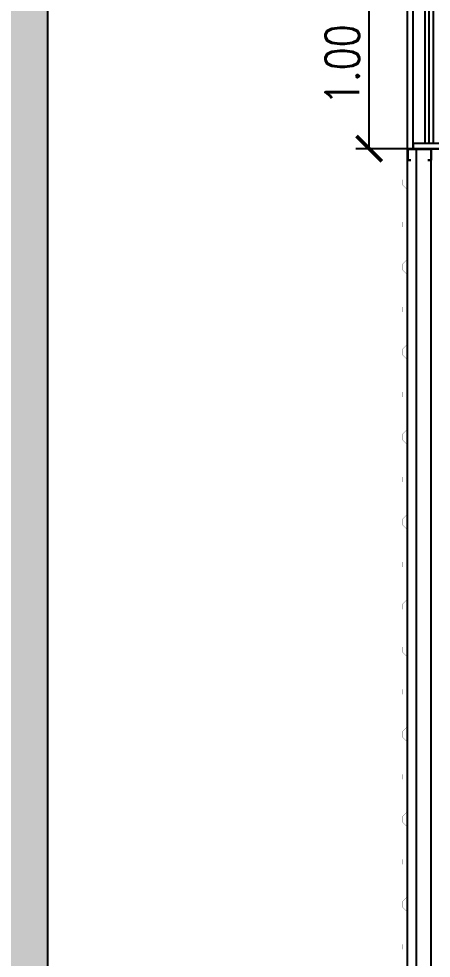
# Model space of a CAD drawing. Header units: millimetres. Extents: x -129 to 3172, y -143 to 919.
# Drawn here: x -55.7 to -53.25, y 5.31 to 10.9 of the extents above; entities that cross this region are included whole.
import ezdxf

# ---------------------------------------------------------------- set-up
doc = ezdxf.new("R2010")
doc.units = ezdxf.units.MM
doc.header["$LTSCALE"] = 0.1
doc.linetypes.add('HIDDEN', pattern=[9.525, 6.35, -3.175])
for name, color, linetype in [('A-CHAPA TRAPEZOIDAL', 3, 'Continuous'), ('A-CORDONES', 2, 'Continuous'), ('A-GRANZA', 8, 'Continuous'), ('C-ALUMINIO', 140, 'Continuous'), ('MET-COLUMNA METALICA', 3, 'Continuous'), ('MET-CORREAS DE CV', 1, 'Continuous'), ('MET-LANA VIDRIO', 8, 'Continuous'), ('zA-COTAS', 1, 'Continuous')]:
    doc.layers.add(name, color=color, linetype=linetype)
doc.styles.add('ROMANS', font='ROMANS.SHX', dxfattribs={"width": 0.8, "height": 0.2})
doc.linetypes.add('REFERENCIAL CORTE TRANSVERSAL WM$0$BATTING', pattern='A,0.00254,-2.54,[134,ltypeshp.shx,S=2.54,R=0,X=-2.54,Y=0],-5.08,[134,ltypeshp.shx,S=2.54,R=180,X=2.54,Y=0],-2.54', length=10.16254)
doc.dimstyles.new('COTA 1-125', dxfattribs={"dimtxt": 0.2, "dimasz": 0.15, "dimexe": 0.08, "dimexo": 0.08, "dimgap": 0.06, "dimtad": 1, "dimzin": 0, "dimdsep": 46, "dimtxsty": 'ROMANS', "dimblk": 'ARCHTICK', "dimcen": 0, "dimclrd": 256, "dimclre": 8, "dimclrt": 3, "dimadec": 0, "dimazin": 0, "dimtfac": 1, "dimtofl": 0, "dimtmove": 0, "dimatfit": 3, "dimldrblk": 'ARCHTICK', "dimfxl": 1, "dimtolj": 1, "dimtzin": 0, "dimlwd": -1, "dimlwe": -1, "dimarcsym": 0})

# ---------------------------------------------------------------- blocks, each defined once
blk = doc.blocks.new('carp alum 060 1')
at = {"layer": 'C-ALUMINIO'}
for points in [[(0, 0), (-0.19, 0), (-0.19, -1), (0, -1)], [(-0.19, 0), (0, 0), (0, -0.03), (-0.19, -0.03)]]:
    blk.add_lwpolyline(points, close=True, dxfattribs=at)
for points in [[(-0.19, -0.03), (-0.19, 0)], [(-0.12, -0.03), (-0.12, -0.97)], [(-0.095, -0.03), (-0.095, -0.97)], [(-0.07, -0.03), (-0.07, -0.97)]]:
    blk.add_lwpolyline(points, dxfattribs=at)
at = {"layer": 'C-ALUMINIO', "elevation": 0.0129}
blk.add_lwpolyline([(-0.19, -0.97), (0, -0.97), (0, -1), (-0.19, -1)], close=True, dxfattribs=at)
blk = doc.blocks.new('_ARCHTICK')
at = {"color": 0, "linetype": 'ByBlock', "const_width": 0.15}
blk.add_lwpolyline([(-0.5, -0.5), (0.5, 0.5)], dxfattribs=at)
blk = doc.blocks.new('*D539')
at = {"layer": 'Defpoints', "color": 0, "transparency": 16777216}
for p in [(-53.6168, 11.127), (-53.165, 11.127), (-53.165, 10.127)]:
    blk.add_point(p, dxfattribs=at)
at = {"layer": 'zA-COTAS', "color": 8, "linetype": 'HIDDEN', "transparency": 16777216}
for p, q in [((-53.245, 11.127), (-53.6968, 11.127)), ((-53.245, 10.127), (-53.6968, 10.127))]:
    blk.add_line(p, q, dxfattribs=at)
at = {"layer": 'zA-COTAS', "transparency": 16777216}
blk.add_line((-53.6168, 10.127), (-53.6168, 11.127), dxfattribs=at)
at = {"layer": 'zA-COTAS', "transparency": 16777216, "xscale": 0.15, "yscale": 0.15, "zscale": 0.15}
for p, rotation in [((-53.6168, 11.127), 90), ((-53.6168, 10.127), 270)]:
    blk.add_blockref('_ARCHTICK', p, dxfattribs=dict(at, rotation=rotation))
at = {"layer": 'zA-COTAS', "color": 3, "transparency": 16777216, "insert": (-53.7768, 10.627), "char_height": 0.2, "attachment_point": 5, "rotation": 90, "style": 'ROMANS'}
blk.add_mtext('\\A1;1.00', dxfattribs=at)

msp = doc.modelspace()

# ---------------------------------------------------------------- hatches: boundary and pattern name
at = {"layer": 'A-GRANZA'}
h = msp.add_hatch(dxfattribs=at)
h.set_pattern_fill('AR-CONC', color=256, scale=0.005)
h.paths.add_polyline_path([(-53.3284, 35.8599), (-53.3284, 32.3713), (-57.0987, 32.3713), (-57.0987, 17.3824), (-55.5284, 17.3824), (-55.5284, -2.5346), (-39.9626, -2.5346), (-39.9625, -5.8465), (-58.1316, -5.8465), (-58.1316, 35.8599)])

# ---------------------------------------------------------------- linework, layer by layer
at = {"layer": 'A-CHAPA TRAPEZOIDAL'}
for points in [[(-53.3922, 8.7085, 0.0006, 0.0006, 0), (-53.3922, 8.7385, 0.0006, 0.0006, 0), (-53.3962, 8.7425, 0.0006, 0.0006, 0), (-53.3962, 8.7731, 0.0006, 0.0006, 0), (-53.3922, 8.7771, 0.0006, 0.0006, 0), (-53.3922, 8.8071, 0.0006, 0.0006, 0), (-53.3962, 8.8111, 0.0006, 0.0006, 0), (-53.3962, 8.8411, 0.0006, 0.0006, 0), (-53.3922, 8.8451, 0.0006, 0.0006, 0), (-53.3922, 8.8751, 0.0006, 0.0006, 0), (-53.4205, 8.9033, 0.0006, 0.0006, 0), (-53.4205, 8.9333, 0.0006, 0.0006, 0), (-53.3922, 8.9616, 0.0006, 0.0006, 0), (-53.3922, 8.9916, 0.0006, 0.0006, 0), (-53.3962, 8.9956, 0.0006, 0.0006, 0), (-53.3962, 9.0256, 0.0006, 0.0006, 0), (-53.3922, 9.0296, 0.0006, 0.0006, 0), (-53.3922, 9.0596, 0.0006, 0.0006, 0), (-53.3962, 9.0636, 0.0006, 0.0006, 0), (-53.3962, 9.0936, 0.0006, 0.0006, 0), (-53.3922, 9.0976, 0.0006, 0.0006, 0), (-53.3922, 9.1276, 0.0006, 0.0006, 0), (-53.4205, 9.1559, 0.0006, 0.0006, 0), (-53.4205, 9.1859, 0.0006, 0.0006, 0), (-53.3922, 9.2142, 0.0006, 0.0006, 0), (-53.3922, 9.2442, 0.0006, 0.0006, 0), (-53.3962, 9.2482, 0.0006, 0.0006, 0), (-53.3962, 9.2782, 0.0006, 0.0006, 0), (-53.3922, 9.2822, 0.0006, 0.0006, 0), (-53.3922, 9.3122, 0.0006, 0.0006, 0), (-53.3962, 9.3162, 0.0006, 0.0006, 0), (-53.3962, 9.3462, 0.0006, 0.0006, 0), (-53.3922, 9.3502, 0.0006, 0.0006, 0), (-53.3922, 9.3802, 0.0006, 0.0006, 0), (-53.4205, 9.4085, 0.0006, 0.0006, 0), (-53.4205, 9.4385, 0.0006, 0.0006, 0), (-53.3922, 9.4668, 0.0006, 0.0006, 0), (-53.3922, 9.4968, 0.0006, 0.0006, 0), (-53.3962, 9.5008, 0.0006, 0.0006, 0), (-53.3962, 9.5308, 0.0006, 0.0006, 0), (-53.3922, 9.5348, 0.0006, 0.0006, 0), (-53.3922, 9.5648, 0.0006, 0.0006, 0), (-53.3962, 9.5688, 0.0006, 0.0006, 0), (-53.3962, 9.5988, 0.0006, 0.0006, 0), (-53.3922, 9.6028, 0.0006, 0.0006, 0), (-53.3922, 9.6328, 0.0006, 0.0006, 0), (-53.4205, 9.661, 0.0006, 0.0006, 0), (-53.4205, 9.691, 0.0006, 0.0006, 0), (-53.3922, 9.7193, 0.0006, 0.0006, 0), (-53.3922, 9.7493, 0.0006, 0.0006, 0), (-53.3962, 9.7533, 0.0006, 0.0006, 0), (-53.3962, 9.7833, 0.0006, 0.0006, 0), (-53.3922, 9.7873, 0.0006, 0.0006, 0), (-53.3922, 9.8173, 0.0006, 0.0006, 0), (-53.3962, 9.8213, 0.0006, 0.0006, 0), (-53.3962, 9.8513, 0.0006, 0.0006, 0), (-53.3922, 9.8553, 0.0006, 0.0006, 0), (-53.3922, 9.8853, 0.0006, 0.0006, 0), (-53.4205, 9.9136, 0.0006, 0.0006, 0), (-53.4205, 9.9436, 0.0006, 0.0006, 0), (-53.3922, 9.9719, 0.0006, 0.0006, 0), (-53.3922, 10.0019, 0.0006, 0.0006, 0), (-53.3962, 10.0059, 0.0006, 0.0006, 0), (-53.3962, 10.0359, 0.0006, 0.0006, 0), (-53.3922, 10.0399, 0.0006, 0.0006, 0), (-53.3922, 10.0699, 0.0006, 0.0006, 0), (-53.3962, 10.0739, 0.0006, 0.0006, 0), (-53.3962, 10.1039, 0.0006, 0.0006, 0), (-53.3922, 10.1079, 0.0006, 0.0006, 0), (-53.3922, 10.1346, 0.0006, 0.0006, 0)], [(-53.3922, 7.1925, 0.0006, 0.0006, 0), (-53.3922, 7.2225, 0.0006, 0.0006, 0), (-53.3962, 7.2265, 0.0006, 0.0006, 0), (-53.3962, 7.2571, 0.0006, 0.0006, 0), (-53.3922, 7.2611, 0.0006, 0.0006, 0), (-53.3922, 7.2911, 0.0006, 0.0006, 0), (-53.3962, 7.2951, 0.0006, 0.0006, 0), (-53.3962, 7.3251, 0.0006, 0.0006, 0), (-53.3922, 7.3291, 0.0006, 0.0006, 0), (-53.3922, 7.3591, 0.0006, 0.0006, 0), (-53.4205, 7.3874, 0.0006, 0.0006, 0), (-53.4205, 7.4174, 0.0006, 0.0006, 0), (-53.3922, 7.4456, 0.0006, 0.0006, 0), (-53.3922, 7.4756, 0.0006, 0.0006, 0), (-53.3962, 7.4796, 0.0006, 0.0006, 0), (-53.3962, 7.5096, 0.0006, 0.0006, 0), (-53.3922, 7.5136, 0.0006, 0.0006, 0), (-53.3922, 7.5436, 0.0006, 0.0006, 0), (-53.3962, 7.5476, 0.0006, 0.0006, 0), (-53.3962, 7.5776, 0.0006, 0.0006, 0), (-53.3922, 7.5816, 0.0006, 0.0006, 0), (-53.3922, 7.6116, 0.0006, 0.0006, 0), (-53.4205, 7.6399, 0.0006, 0.0006, 0), (-53.4205, 7.6699, 0.0006, 0.0006, 0), (-53.3922, 7.6982, 0.0006, 0.0006, 0), (-53.3922, 7.7282, 0.0006, 0.0006, 0), (-53.3962, 7.7322, 0.0006, 0.0006, 0), (-53.3962, 7.7622, 0.0006, 0.0006, 0), (-53.3922, 7.7662, 0.0006, 0.0006, 0), (-53.3922, 7.7962, 0.0006, 0.0006, 0), (-53.3962, 7.8002, 0.0006, 0.0006, 0), (-53.3962, 7.8302, 0.0006, 0.0006, 0), (-53.3922, 7.8342, 0.0006, 0.0006, 0), (-53.3922, 7.8642, 0.0006, 0.0006, 0), (-53.4205, 7.8925, 0.0006, 0.0006, 0), (-53.4205, 7.9225, 0.0006, 0.0006, 0), (-53.3922, 7.9508, 0.0006, 0.0006, 0), (-53.3922, 7.9808, 0.0006, 0.0006, 0), (-53.3962, 7.9848, 0.0006, 0.0006, 0), (-53.3962, 8.0148, 0.0006, 0.0006, 0), (-53.3922, 8.0188, 0.0006, 0.0006, 0), (-53.3922, 8.0488, 0.0006, 0.0006, 0), (-53.3962, 8.0528, 0.0006, 0.0006, 0), (-53.3962, 8.0828, 0.0006, 0.0006, 0), (-53.3922, 8.0868, 0.0006, 0.0006, 0), (-53.3922, 8.1168, 0.0006, 0.0006, 0), (-53.4205, 8.1451, 0.0006, 0.0006, 0), (-53.4205, 8.1751, 0.0006, 0.0006, 0), (-53.3922, 8.2033, 0.0006, 0.0006, 0), (-53.3922, 8.2333, 0.0006, 0.0006, 0), (-53.3962, 8.2373, 0.0006, 0.0006, 0), (-53.3962, 8.2673, 0.0006, 0.0006, 0), (-53.3922, 8.2713, 0.0006, 0.0006, 0), (-53.3922, 8.3013, 0.0006, 0.0006, 0), (-53.3962, 8.3053, 0.0006, 0.0006, 0), (-53.3962, 8.3353, 0.0006, 0.0006, 0), (-53.3922, 8.3393, 0.0006, 0.0006, 0), (-53.3922, 8.3693, 0.0006, 0.0006, 0), (-53.4205, 8.3976, 0.0006, 0.0006, 0), (-53.4205, 8.4276, 0.0006, 0.0006, 0), (-53.3922, 8.4559, 0.0006, 0.0006, 0), (-53.3922, 8.4859, 0.0006, 0.0006, 0), (-53.3962, 8.4899, 0.0006, 0.0006, 0), (-53.3962, 8.5199, 0.0006, 0.0006, 0), (-53.3922, 8.5239, 0.0006, 0.0006, 0), (-53.3922, 8.5539, 0.0006, 0.0006, 0), (-53.3962, 8.5579, 0.0006, 0.0006, 0), (-53.3962, 8.5879, 0.0006, 0.0006, 0), (-53.3922, 8.5919, 0.0006, 0.0006, 0), (-53.3922, 8.6219, 0.0006, 0.0006, 0), (-53.4205, 8.6502, 0.0006, 0.0006, 0), (-53.4205, 8.6802, 0.0006, 0.0006, 0), (-53.3922, 8.7085, 0, 0, 0)], [(-53.3922, 5.6771, 0.0006, 0.0006, 0), (-53.3922, 5.7071, 0.0006, 0.0006, 0), (-53.3962, 5.7111, 0.0006, 0.0006, 0), (-53.3962, 5.7417, 0.0006, 0.0006, 0), (-53.3922, 5.7457, 0.0006, 0.0006, 0), (-53.3922, 5.7757, 0.0006, 0.0006, 0), (-53.3962, 5.7797, 0.0006, 0.0006, 0), (-53.3962, 5.8097, 0.0006, 0.0006, 0), (-53.3922, 5.8137, 0.0006, 0.0006, 0), (-53.3922, 5.8437, 0.0006, 0.0006, 0), (-53.4205, 5.8719, 0.0006, 0.0006, 0), (-53.4205, 5.9019, 0.0006, 0.0006, 0), (-53.3922, 5.9302, 0.0006, 0.0006, 0), (-53.3922, 5.9602, 0.0006, 0.0006, 0), (-53.3962, 5.9642, 0.0006, 0.0006, 0), (-53.3962, 5.9942, 0.0006, 0.0006, 0), (-53.3922, 5.9982, 0.0006, 0.0006, 0), (-53.3922, 6.0282, 0.0006, 0.0006, 0), (-53.3962, 6.0322, 0.0006, 0.0006, 0), (-53.3962, 6.0622, 0.0006, 0.0006, 0), (-53.3922, 6.0662, 0.0006, 0.0006, 0), (-53.3922, 6.0962, 0.0006, 0.0006, 0), (-53.4205, 6.1245, 0.0006, 0.0006, 0), (-53.4205, 6.1545, 0.0006, 0.0006, 0), (-53.3922, 6.1828, 0.0006, 0.0006, 0), (-53.3922, 6.2128, 0.0006, 0.0006, 0), (-53.3962, 6.2168, 0.0006, 0.0006, 0), (-53.3962, 6.2468, 0.0006, 0.0006, 0), (-53.3922, 6.2508, 0.0006, 0.0006, 0), (-53.3922, 6.2808, 0.0006, 0.0006, 0), (-53.3962, 6.2848, 0.0006, 0.0006, 0), (-53.3962, 6.3148, 0.0006, 0.0006, 0), (-53.3922, 6.3188, 0.0006, 0.0006, 0), (-53.3922, 6.3488, 0.0006, 0.0006, 0), (-53.4205, 6.3771, 0.0006, 0.0006, 0), (-53.4205, 6.4071, 0.0006, 0.0006, 0), (-53.3922, 6.4354, 0.0006, 0.0006, 0), (-53.3922, 6.4654, 0.0006, 0.0006, 0), (-53.3962, 6.4694, 0.0006, 0.0006, 0), (-53.3962, 6.4994, 0.0006, 0.0006, 0), (-53.3922, 6.5034, 0.0006, 0.0006, 0), (-53.3922, 6.5334, 0.0006, 0.0006, 0), (-53.3962, 6.5374, 0.0006, 0.0006, 0), (-53.3962, 6.5674, 0.0006, 0.0006, 0), (-53.3922, 6.5714, 0.0006, 0.0006, 0), (-53.3922, 6.6014, 0.0006, 0.0006, 0), (-53.4205, 6.6296, 0.0006, 0.0006, 0), (-53.4205, 6.6596, 0.0006, 0.0006, 0), (-53.3922, 6.6879, 0.0006, 0.0006, 0), (-53.3922, 6.7179, 0.0006, 0.0006, 0), (-53.3962, 6.7219, 0.0006, 0.0006, 0), (-53.3962, 6.7519, 0.0006, 0.0006, 0), (-53.3922, 6.7559, 0.0006, 0.0006, 0), (-53.3922, 6.7859, 0.0006, 0.0006, 0), (-53.3962, 6.7899, 0.0006, 0.0006, 0), (-53.3962, 6.8199, 0.0006, 0.0006, 0), (-53.3922, 6.8239, 0.0006, 0.0006, 0), (-53.3922, 6.8539, 0.0006, 0.0006, 0), (-53.4205, 6.8822, 0.0006, 0.0006, 0), (-53.4205, 6.9122, 0.0006, 0.0006, 0), (-53.3922, 6.9405, 0.0006, 0.0006, 0), (-53.3922, 6.9705, 0.0006, 0.0006, 0), (-53.3962, 6.9745, 0.0006, 0.0006, 0), (-53.3962, 7.0045, 0.0006, 0.0006, 0), (-53.3922, 7.0085, 0.0006, 0.0006, 0), (-53.3922, 7.0385, 0.0006, 0.0006, 0), (-53.3962, 7.0425, 0.0006, 0.0006, 0), (-53.3962, 7.0725, 0.0006, 0.0006, 0), (-53.3922, 7.0765, 0.0006, 0.0006, 0), (-53.3922, 7.1065, 0.0006, 0.0006, 0), (-53.4205, 7.1348, 0.0006, 0.0006, 0), (-53.4205, 7.1648, 0.0006, 0.0006, 0), (-53.3922, 7.1931, 0, 0, 0)], [(-53.3922, 5.308, 0.0006, 0.0006, 0), (-53.3922, 5.338, 0.0006, 0.0006, 0), (-53.4205, 5.3662, 0.0006, 0.0006, 0), (-53.4205, 5.3962, 0.0006, 0.0006, 0), (-53.3922, 5.4245, 0.0006, 0.0006, 0), (-53.3922, 5.4545, 0.0006, 0.0006, 0), (-53.3962, 5.4585, 0.0006, 0.0006, 0), (-53.3962, 5.4885, 0.0006, 0.0006, 0), (-53.3922, 5.4925, 0.0006, 0.0006, 0), (-53.3922, 5.5225, 0.0006, 0.0006, 0), (-53.3962, 5.5265, 0.0006, 0.0006, 0), (-53.3962, 5.5565, 0.0006, 0.0006, 0), (-53.3922, 5.5605, 0.0006, 0.0006, 0), (-53.3922, 5.5905, 0.0006, 0.0006, 0), (-53.4205, 5.6188, 0.0006, 0.0006, 0), (-53.4205, 5.6488, 0.0006, 0.0006, 0), (-53.3922, 5.6771, 0, 0, 0)]]:
    msp.add_lwpolyline(points, format="xyseb", dxfattribs=at)
at = {"layer": 'A-CORDONES', "elevation": 0.0004}
msp.add_lwpolyline([(-55.5284, 17.3824), (-55.5284, -2.5346), (-39.9626, -2.5346)], dxfattribs=at)
at = {"layer": 'MET-COLUMNA METALICA', "elevation": -0.0009}
for points in [[(-53.3691, 10.057), (-53.3854, 10.057, -0.414214), (-53.3884, 10.06), (-53.3884, 10.124, -0.414214), (-53.3854, 10.127), (-53.2514, 10.127, -0.414214), (-53.2484, 10.124), (-53.2484, 10.06, -0.414214), (-53.2514, 10.057), (-53.2686, 10.057)], [(-53.3691, 10.0595), (-53.3854, 10.0595, -0.414214), (-53.3859, 10.06), (-53.3859, 10.124, -0.414214), (-53.3854, 10.1245), (-53.2514, 10.1245, -0.414214), (-53.2509, 10.124), (-53.2509, 10.06, -0.414214), (-53.2514, 10.0595), (-53.2686, 10.0595)]]:
    msp.add_lwpolyline(points, format="xyb", dxfattribs=at)
at = {"layer": 'MET-CORREAS DE CV'}
for p, q in [((-53.3884, 10.127), (-53.3884, 14.7873)), ((-53.3884, -0.3851), (-53.3884, 10.127)), ((-53.2484, -0.2451), (-53.2484, 10.127))]:
    msp.add_line(p, q, dxfattribs=at)
at = {"layer": 'MET-LANA VIDRIO', "linetype": 'REFERENCIAL CORTE TRANSVERSAL WM$0$BATTING', "ltscale": 0.025}
msp.add_lwpolyline([(-53.3384, 10.127), (-53.3384, -0.3377), (-52.4368, -0.3377)], dxfattribs=at)

# ---------------------------------------------------------------- block references
at = {"layer": 'C-ALUMINIO', "xscale": -1, "rotation": 180}
msp.add_blockref('carp alum 060 1', (-53.165, 10.127), dxfattribs=at)

# ---------------------------------------------------------------- dimensions: what is measured, and where the dimension line sits
at = {"layer": 'zA-COTAS'}
dim = msp.add_linear_dim(base=(-53.6168, 11.127), p1=(-53.165, 10.127), p2=(-53.165, 11.127), angle=90, dimstyle='COTA 1-125', dxfattribs=at)
dim.commit()
dim.dimension.update_dxf_attribs({"geometry": '*D539', "text_midpoint": (-53.7768, 10.627)})

doc.saveas('drawing.dxf')
